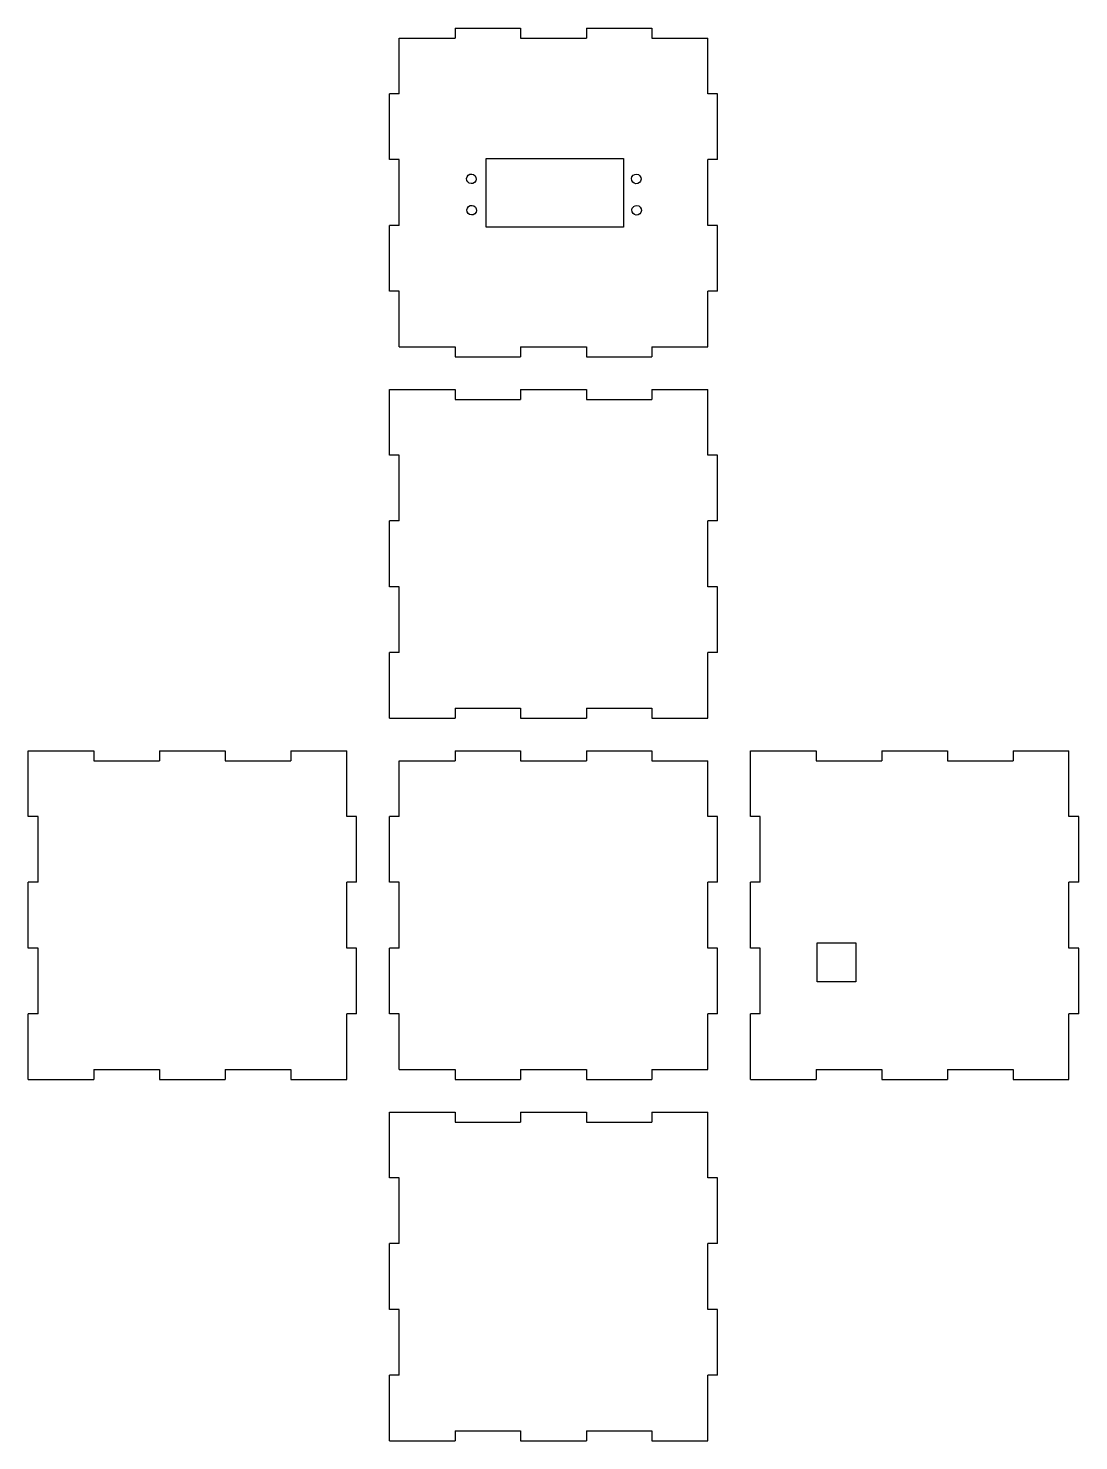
# Model space of a CAD drawing. Extents: x -552 to -232, y -34 to 396.
import ezdxf

# ---------------------------------------------------------------- set-up
doc = ezdxf.new("R2010")
doc.units = 0
doc.layers.add('Calque_1', color=7, linetype='CONTINUOUS')

msp = doc.modelspace()

# ---------------------------------------------------------------- linework, layer by layer
at = {"layer": 'Calque_1', "color": 7}
for points in [[(-421.885928, 396.427228), (-421.885928, 393.428616)], [(-421.885928, 396.427228), (-401.886956, 396.427228), (-401.886956, 393.428616), (-381.884456, 393.428616)], [(-381.884456, 396.427228), (-381.884456, 393.428616)], [(-381.884456, 396.427228), (-361.885484, 396.427228), (-361.885484, 393.428616), (-344.885123, 393.428616)], [(-438.88629, 393.428616), (-421.885928, 393.428616)], [(-438.88629, 376.428255), (-438.88629, 393.428616)], [(-341.886512, 356.429283), (-341.886512, 376.428255), (-344.885123, 376.428255), (-344.885123, 393.428616)], [(-438.88629, 336.430311), (-438.88629, 356.429283), (-441.884901, 356.429283), (-441.884901, 376.428255)], [(-438.88629, 376.428255), (-441.884901, 376.428255)], [(-412.349386, 356.734619), (-370.534128, 356.734619), (-370.534128, 335.919362), (-412.349386, 335.919362), (-412.349386, 356.734619)], [(-341.886512, 316.427811), (-341.886512, 336.430311), (-344.885123, 336.430311), (-344.885123, 356.429283)], [(-341.886512, 356.429283), (-344.885123, 356.429283)], [(-438.88629, 299.42745), (-438.88629, 316.427811), (-441.884901, 316.427811), (-441.884901, 336.430311)], [(-438.88629, 336.430311), (-441.884901, 336.430311)], [(-344.885123, 299.42745), (-344.885123, 316.427811)], [(-341.886512, 316.427811), (-344.885123, 316.427811)], [(-438.88629, 299.42745), (-421.885928, 299.42745), (-421.885928, 296.428839), (-401.886956, 296.428839)], [(-401.886956, 299.42745), (-401.886956, 296.428839)], [(-401.886956, 299.42745), (-381.884456, 299.42745), (-381.884456, 296.428839), (-361.885484, 296.428839)], [(-361.885484, 299.42745), (-361.885484, 296.428839)], [(-361.885484, 299.42745), (-344.885123, 299.42745)], [(-441.884901, 286.427589), (-421.885928, 286.427589), (-421.885928, 283.428978), (-401.886956, 283.428978)], [(-438.88629, 246.429644), (-438.88629, 266.428616), (-441.884901, 266.428616), (-441.884901, 286.427589)], [(-401.886956, 286.427589), (-401.886956, 283.428978)], [(-401.886956, 286.427589), (-381.884456, 286.427589), (-381.884456, 283.428978), (-361.885484, 283.428978)], [(-361.885484, 286.427589), (-361.885484, 283.428978)], [(-361.885484, 286.427589), (-344.885123, 286.427589)], [(-341.886512, 246.429644), (-341.886512, 266.428616), (-344.885123, 266.428616), (-344.885123, 286.427589)], [(-438.88629, 206.428172), (-438.88629, 226.427144), (-441.884901, 226.427144), (-441.884901, 246.429644)], [(-438.88629, 246.429644), (-441.884901, 246.429644)], [(-341.886512, 206.428172), (-341.886512, 226.427144), (-344.885123, 226.427144), (-344.885123, 246.429644)], [(-341.886512, 246.429644), (-344.885123, 246.429644)], [(-441.884901, 186.4292), (-441.884901, 206.428172)], [(-438.88629, 206.428172), (-441.884901, 206.428172)], [(-344.885123, 186.4292), (-344.885123, 206.428172)], [(-341.886512, 206.428172), (-344.885123, 206.428172)], [(-421.885928, 189.427811), (-421.885928, 186.4292)], [(-421.885928, 189.427811), (-401.886956, 189.427811), (-401.886956, 186.4292), (-381.884456, 186.4292)], [(-381.884456, 189.427811), (-381.884456, 186.4292)], [(-381.884456, 189.427811), (-361.885484, 189.427811), (-361.885484, 186.4292), (-344.885123, 186.4292)], [(-441.884901, 186.4292), (-421.885928, 186.4292)], [(-551.88454, 176.42795), (-531.885567, 176.42795), (-531.885567, 173.429339), (-511.886595, 173.429339)], [(-548.885928, 136.430005), (-548.885928, 156.428978), (-551.88454, 156.428978), (-551.88454, 176.42795)], [(-511.886595, 176.42795), (-511.886595, 173.429339)], [(-511.886595, 176.42795), (-491.884095, 176.42795), (-491.884095, 173.429339), (-471.885123, 173.429339)], [(-471.885123, 176.42795), (-471.885123, 173.429339)], [(-471.885123, 176.42795), (-454.884762, 176.42795)], [(-451.886151, 136.430005), (-451.886151, 156.428978), (-454.884762, 156.428978), (-454.884762, 176.42795)], [(-421.885928, 176.42795), (-421.885928, 173.429339)], [(-421.885928, 176.42795), (-401.886956, 176.42795), (-401.886956, 173.429339), (-381.884456, 173.429339)], [(-381.884456, 176.42795), (-381.884456, 173.429339)], [(-381.884456, 176.42795), (-361.885484, 176.42795), (-361.885484, 173.429339), (-344.885123, 173.429339)], [(-331.885262, 176.42795), (-311.88629, 176.42795), (-311.88629, 173.429339), (-291.887317, 173.429339)], [(-328.886651, 136.430005), (-328.886651, 156.428978), (-331.885262, 156.428978), (-331.885262, 176.42795)], [(-291.887317, 176.42795), (-291.887317, 173.429339)], [(-291.887317, 176.42795), (-271.884817, 176.42795), (-271.884817, 173.429339), (-251.885845, 173.429339)], [(-251.885845, 176.42795), (-251.885845, 173.429339)], [(-251.885845, 176.42795), (-234.885484, 176.42795)], [(-231.886873, 136.430005), (-231.886873, 156.428978), (-234.885484, 156.428978), (-234.885484, 176.42795)], [(-438.88629, 173.429339), (-421.885928, 173.429339)], [(-438.88629, 156.428978), (-438.88629, 173.429339)], [(-341.886512, 136.430005), (-341.886512, 156.428978), (-344.885123, 156.428978), (-344.885123, 173.429339)], [(-438.88629, 116.427505), (-438.88629, 136.430005), (-441.884901, 136.430005), (-441.884901, 156.428978)], [(-438.88629, 156.428978), (-441.884901, 156.428978)], [(-548.885928, 96.428533), (-548.885928, 116.427505), (-551.88454, 116.427505), (-551.88454, 136.430005)], [(-548.885928, 136.430005), (-551.88454, 136.430005)], [(-451.886151, 96.428533), (-451.886151, 116.427505), (-454.884762, 116.427505), (-454.884762, 136.430005)], [(-451.886151, 136.430005), (-454.884762, 136.430005)], [(-341.886512, 96.428533), (-341.886512, 116.427505), (-344.885123, 116.427505), (-344.885123, 136.430005)], [(-341.886512, 136.430005), (-344.885123, 136.430005)], [(-328.886651, 96.428533), (-328.886651, 116.427505), (-331.885262, 116.427505), (-331.885262, 136.430005)], [(-328.886651, 136.430005), (-331.885262, 136.430005)], [(-231.886873, 96.428533), (-231.886873, 116.427505), (-234.885484, 116.427505), (-234.885484, 136.430005)], [(-231.886873, 136.430005), (-234.885484, 136.430005)], [(-438.88629, 79.428172), (-438.88629, 96.428533), (-441.884901, 96.428533), (-441.884901, 116.427505)], [(-438.88629, 116.427505), (-441.884901, 116.427505)], [(-311.6118, 118.007346), (-299.762192, 118.007346), (-299.762192, 106.157746), (-311.6118, 106.157746), (-311.6118, 118.007346)], [(-551.88454, 76.429561), (-551.88454, 96.428533)], [(-548.885928, 96.428533), (-551.88454, 96.428533)], [(-454.884762, 76.429561), (-454.884762, 96.428533)], [(-451.886151, 96.428533), (-454.884762, 96.428533)], [(-344.885123, 79.428172), (-344.885123, 96.428533)], [(-341.886512, 96.428533), (-344.885123, 96.428533)], [(-331.885262, 76.429561), (-331.885262, 96.428533)], [(-328.886651, 96.428533), (-331.885262, 96.428533)], [(-234.885484, 76.429561), (-234.885484, 96.428533)], [(-231.886873, 96.428533), (-234.885484, 96.428533)], [(-531.885567, 79.428172), (-531.885567, 76.429561)], [(-531.885567, 79.428172), (-511.886595, 79.428172), (-511.886595, 76.429561), (-491.884095, 76.429561)], [(-491.884095, 79.428172), (-491.884095, 76.429561)], [(-491.884095, 79.428172), (-471.885123, 79.428172), (-471.885123, 76.429561), (-454.884762, 76.429561)], [(-438.88629, 79.428172), (-421.885928, 79.428172), (-421.885928, 76.429561), (-401.886956, 76.429561)], [(-401.886956, 79.428172), (-401.886956, 76.429561)], [(-401.886956, 79.428172), (-381.884456, 79.428172), (-381.884456, 76.429561), (-361.885484, 76.429561)], [(-361.885484, 79.428172), (-361.885484, 76.429561)], [(-361.885484, 79.428172), (-344.885123, 79.428172)], [(-311.88629, 79.428172), (-311.88629, 76.429561)], [(-311.88629, 79.428172), (-291.887317, 79.428172), (-291.887317, 76.429561), (-271.884817, 76.429561)], [(-271.884817, 79.428172), (-271.884817, 76.429561)], [(-271.884817, 79.428172), (-251.885845, 79.428172), (-251.885845, 76.429561), (-234.885484, 76.429561)], [(-551.88454, 76.429561), (-531.885567, 76.429561)], [(-331.885262, 76.429561), (-311.88629, 76.429561)], [(-441.884901, 66.428311), (-421.885928, 66.428311), (-421.885928, 63.4297), (-401.886956, 63.4297)], [(-438.88629, 26.430366), (-438.88629, 46.429339), (-441.884901, 46.429339), (-441.884901, 66.428311)], [(-401.886956, 66.428311), (-401.886956, 63.4297)], [(-401.886956, 66.428311), (-381.884456, 66.428311), (-381.884456, 63.4297), (-361.885484, 63.4297)], [(-361.885484, 66.428311), (-361.885484, 63.4297)], [(-361.885484, 66.428311), (-344.885123, 66.428311)], [(-341.886512, 26.430366), (-341.886512, 46.429339), (-344.885123, 46.429339), (-344.885123, 66.428311)], [(-438.88629, -13.571106), (-438.88629, 6.427866), (-441.884901, 6.427866), (-441.884901, 26.430366)], [(-438.88629, 26.430366), (-441.884901, 26.430366)], [(-341.886512, -13.571106), (-341.886512, 6.427866), (-344.885123, 6.427866), (-344.885123, 26.430366)], [(-341.886512, 26.430366), (-344.885123, 26.430366)], [(-441.884901, -33.570078), (-441.884901, -13.571106)], [(-438.88629, -13.571106), (-441.884901, -13.571106)], [(-344.885123, -33.570078), (-344.885123, -13.571106)], [(-341.886512, -13.571106), (-344.885123, -13.571106)], [(-441.884901, -33.570078), (-421.885928, -33.570078)], [(-421.885928, -30.571467), (-421.885928, -33.570078)], [(-421.885928, -30.571467), (-401.886956, -30.571467), (-401.886956, -33.570078), (-381.884456, -33.570078)], [(-381.884456, -30.571467), (-381.884456, -33.570078)], [(-381.884456, -30.571467), (-361.885484, -30.571467), (-361.885484, -33.570078), (-344.885123, -33.570078)]]:
    msp.add_lwpolyline(points, dxfattribs=at)
for points in [[(-417.987452, 349.628332), (-418.51422, 350.232617), (-418.454304, 351.148815), (-417.853312, 351.679348)], [(-415.930419, 349.487333), (-416.537394, 348.958234), (-417.45837, 349.021362), (-417.987452, 349.628332)], [(-417.846454, 351.685367), (-417.239478, 352.214466), (-416.318531, 352.151339), (-415.78942, 351.544366)], [(-415.78942, 351.544366), (-415.26031, 350.937397), (-415.323443, 350.016432), (-415.930419, 349.487333)], [(-367.763693, 349.60491), (-368.290461, 350.209196), (-368.230545, 351.125393), (-367.629553, 351.655923)], [(-365.70666, 349.463912), (-366.313635, 348.934813), (-367.234611, 348.99794), (-367.763693, 349.60491)], [(-367.622695, 351.661946), (-367.01572, 352.191045), (-366.094772, 352.127914), (-365.565662, 351.520945)], [(-365.565662, 351.520945), (-365.036552, 350.913975), (-365.099685, 349.993008), (-365.70666, 349.463912)], [(-417.883227, 340.079619), (-418.409967, 340.683905), (-418.350079, 341.600103), (-417.749087, 342.130635)], [(-415.826194, 339.938621), (-416.433169, 339.409522), (-417.354117, 339.47265), (-417.883227, 340.079619)], [(-417.742229, 342.136655), (-417.135254, 342.665754), (-416.214306, 342.602627), (-415.685196, 341.995657)], [(-415.685196, 341.995657), (-415.156086, 341.388684), (-415.219219, 340.46772), (-415.826194, 339.938621)], [(-367.659468, 340.0562), (-368.186236, 340.660483), (-368.12632, 341.576684), (-367.525328, 342.107214)], [(-365.602435, 339.915199), (-366.209411, 339.3861), (-367.130386, 339.449228), (-367.659468, 340.0562)], [(-367.51847, 342.113234), (-366.911495, 342.642332), (-365.990547, 342.579205), (-365.461437, 341.972235)], [(-365.461437, 341.972235), (-364.932327, 341.365263), (-364.99546, 340.444298), (-365.602435, 339.915199)]]:
    msp.add_open_spline(points, degree=3, dxfattribs=at)

doc.saveas('drawing.dxf')
